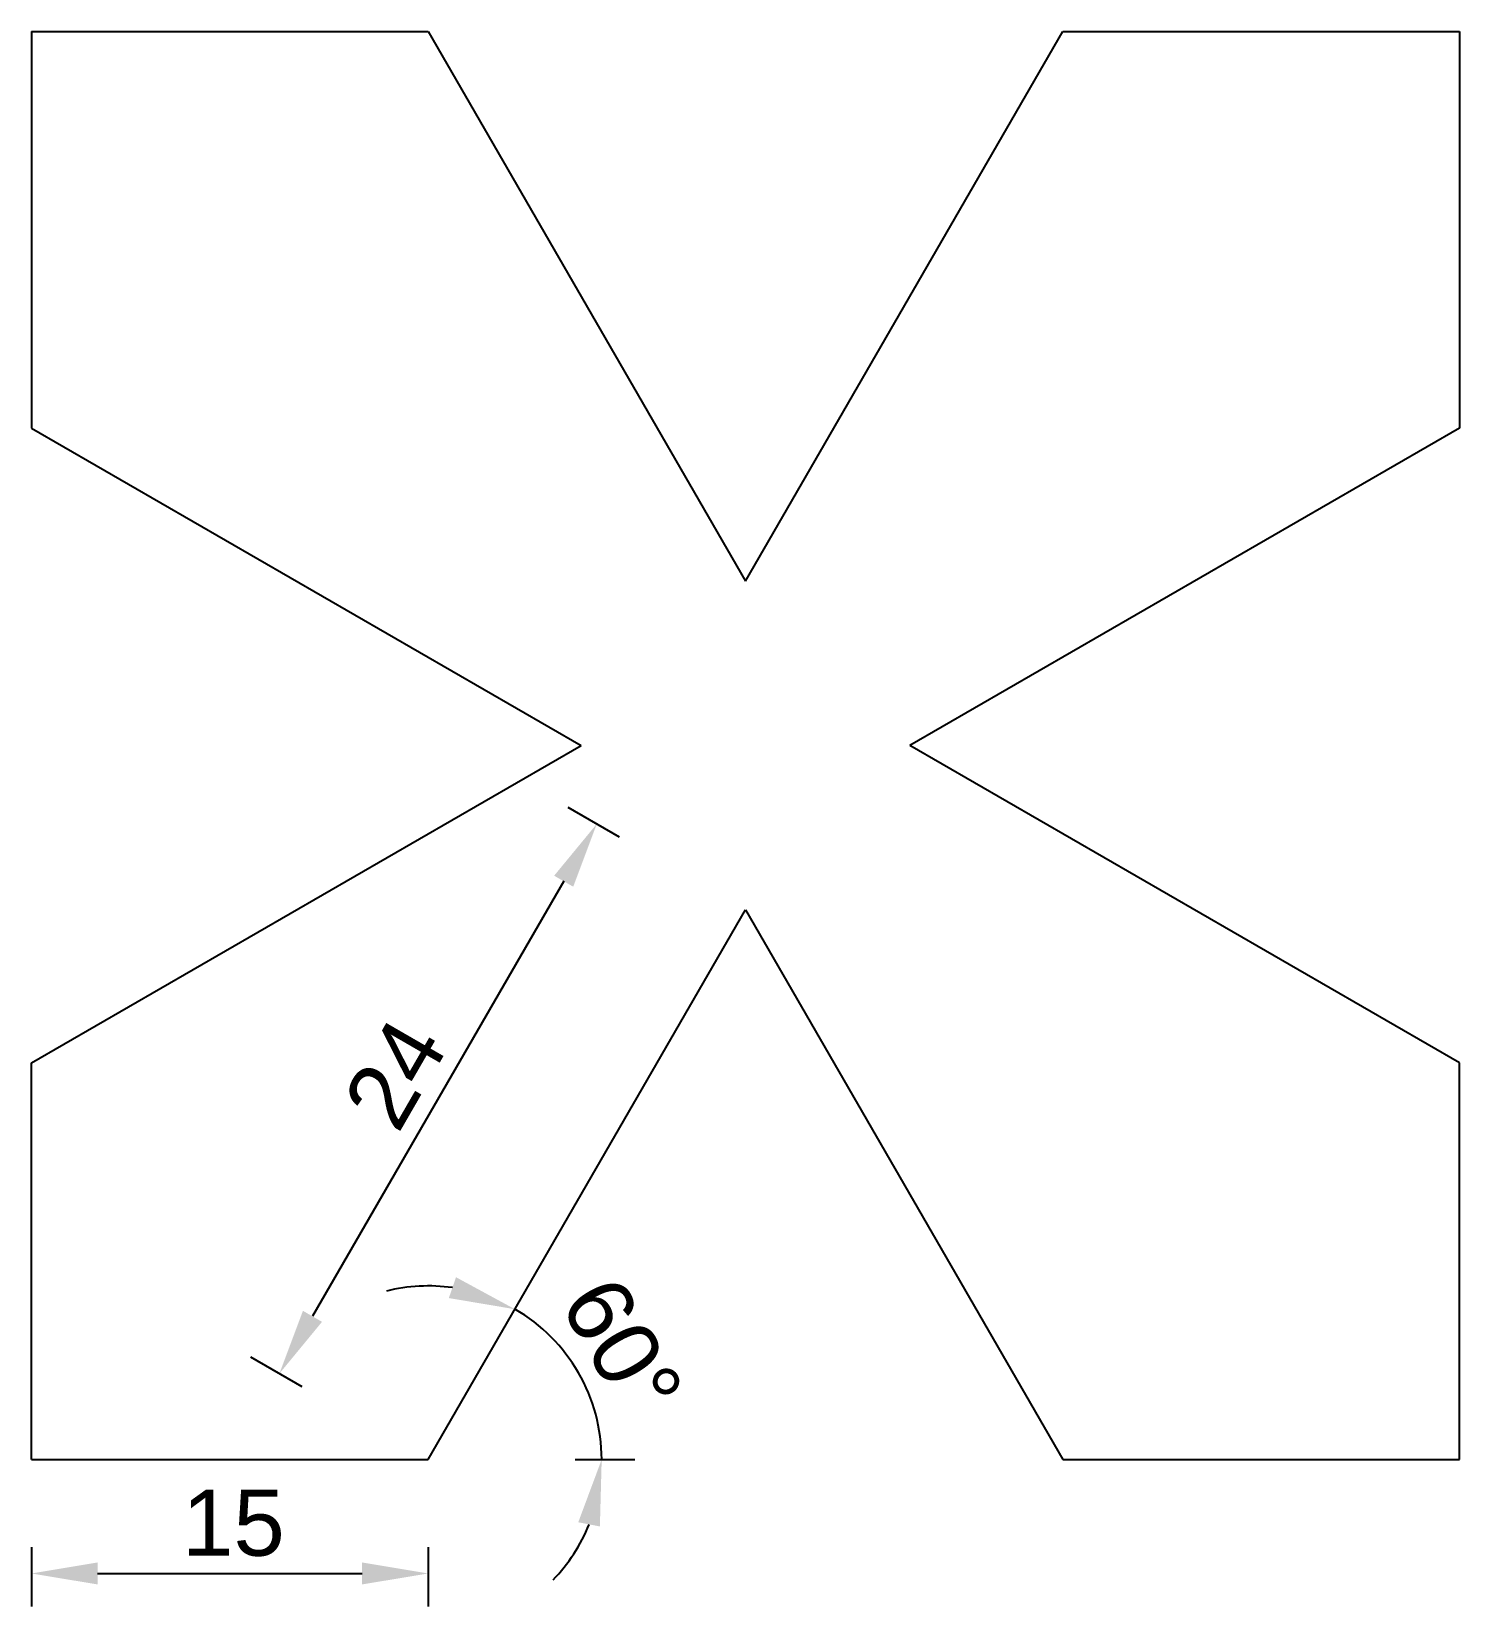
# Model space of a CAD drawing. Header units: millimetres. Extents: x 2500 to 2554, y 1494.4 to 1554.
import ezdxf

# ---------------------------------------------------------------- set-up
doc = ezdxf.new("R2010")
doc.units = ezdxf.units.MM
doc.styles.get("Standard").update_dxf_attribs({"font": 'arial.ttf'})
doc.dimstyles.new('ISO-25', dxfattribs={"dimtxt": 2.5, "dimasz": 2.5, "dimexe": 1.25, "dimexo": 0.625, "dimtad": 1, "dimtxsty": 'Standard', "dimcen": 2.5, "dimadec": 0, "dimazin": 0, "dimtfac": 1, "dimtmove": 0, "dimatfit": 3, "dimfxl": 1, "dimfxlon": 1, "dimarcsym": 0})

# ---------------------------------------------------------------- blocks, each defined once
blk = doc.blocks.new('*D2')
at = {"color": 0, "lineweight": -2, "transparency": 16777216}
for p, q in [((2522.241, 1523.532), (2520.292, 1524.657)), ((2520.125, 1521.867), (2510.625, 1505.413)), ((2510.241, 1502.748), (2508.292, 1503.873))]:
    blk.add_line(p, q, dxfattribs=at)
at = {"color": 0, "transparency": 16777216}
for points in [[(2519.764, 1522.075), (2520.486, 1521.659), (2521.375, 1524.032)], [(2510.264, 1505.621), (2510.986, 1505.204), (2509.375, 1503.248)]]:
    blk.add_solid(points, dxfattribs=at)
at = {"layer": 'Defpoints', "color": 0, "transparency": 16777216}
for p in [(2527, 1520.785), (2509.375, 1503.248), (2515, 1500)]:
    blk.add_point(p, dxfattribs=at)
at = {"color": 0, "transparency": 16777216, "insert": (2513.747, 1514.58), "char_height": 2.5, "attachment_point": 5, "rotation": 60}
blk.add_mtext('24', dxfattribs=at)
blk = doc.blocks.new('*D3')
at = {"color": 0, "lineweight": -2, "transparency": 16777216}
for p, q in [((2500, 1496.689), (2500, 1494.439)), ((2515, 1496.689), (2515, 1494.439)), ((2502.5, 1495.689), (2512.5, 1495.689))]:
    blk.add_line(p, q, dxfattribs=at)
at = {"color": 0, "transparency": 16777216}
for points in [[(2502.5, 1496.106), (2502.5, 1495.273), (2500, 1495.689)], [(2512.5, 1496.106), (2512.5, 1495.273), (2515, 1495.689)]]:
    blk.add_solid(points, dxfattribs=at)
at = {"layer": 'Defpoints', "color": 0, "transparency": 16777216}
for p in [(2500, 1500), (2515, 1500), (2515, 1495.689)]:
    blk.add_point(p, dxfattribs=at)
at = {"color": 0, "transparency": 16777216, "insert": (2507.636, 1497.591), "char_height": 2.5, "attachment_point": 5}
blk.add_mtext('15', dxfattribs=at)
blk = doc.blocks.new('*D4')
at = {"color": 0, "lineweight": -2, "transparency": 16777216}
blk.add_line((2520.562, 1500), (2522.812, 1500), dxfattribs=at)
for start, end in [(81.96445, 103.9289), (360, 60), (316.0711, 338.03555)]:
    blk.add_arc((2515, 1500), 6.562, start, end, dxfattribs=at)
at = {"color": 0, "transparency": 16777216}
for points in [[(2516.053, 1506.891), (2515.781, 1506.103), (2518.281, 1505.682)], [(2520.676, 1497.625), (2521.494, 1497.466), (2521.562, 1500)]]:
    blk.add_solid(points, dxfattribs=at)
at = {"layer": 'Defpoints', "color": 0, "transparency": 16777216}
for p in [(2527, 1520.785), (2521.166, 1502.244), (2500, 1500), (2515, 1500), (2515, 1500)]:
    blk.add_point(p, dxfattribs=at)
at = {"color": 0, "transparency": 16777216, "insert": (2522.329, 1504.231), "char_height": 2.5, "attachment_point": 5, "rotation": 300}
blk.add_mtext('60°', dxfattribs=at)

msp = doc.modelspace()

# ---------------------------------------------------------------- linework, layer by layer
for p, q in [((2500, 1554), (2515, 1554)), ((2500, 1554), (2500, 1539)), ((2515, 1554), (2527, 1533.215)), ((2527, 1533.215), (2539, 1554)), ((2539, 1554), (2554, 1554)), ((2554, 1554), (2554, 1539)), ((2500, 1539), (2520.785, 1527)), ((2554, 1539), (2533.215, 1527)), ((2500, 1515), (2520.785, 1527)), ((2554, 1515), (2533.215, 1527)), ((2515, 1500), (2527, 1520.785)), ((2527, 1520.785), (2539, 1500)), ((2500, 1500), (2500, 1515)), ((2554, 1500), (2554, 1515)), ((2500, 1500), (2515, 1500)), ((2539, 1500), (2554, 1500))]:
    msp.add_line(p, q)

# ---------------------------------------------------------------- dimensions: what is measured, and where the dimension line sits
dim = msp.add_aligned_dim(p1=(2527, 1520.785), p2=(2515, 1500), distance=-6.495, dimstyle='ISO-25')
dim.commit()
dim.dimension.update_dxf_attribs({"geometry": '*D2', "text_midpoint": (2513.747, 1514.58)})
dim = msp.add_angular_dim_2l(base=(2521.166, 1502.244), line1=((2500, 1500), (2515, 1500)), line2=((2515, 1500), (2527, 1520.785)), dimstyle='ISO-25')
dim.commit()
dim.dimension.update_dxf_attribs({"geometry": '*D4', "text_midpoint": (2522.329, 1504.231)})
dim = msp.add_linear_dim(base=(2515, 1495.689), p1=(2500, 1500), p2=(2515, 1500), angle=0, dimstyle='ISO-25')
dim.commit()
dim.dimension.update_dxf_attribs({"geometry": '*D3', "text_midpoint": (2507.636, 1495.689), "dimtype": 161})

doc.saveas('drawing.dxf')
